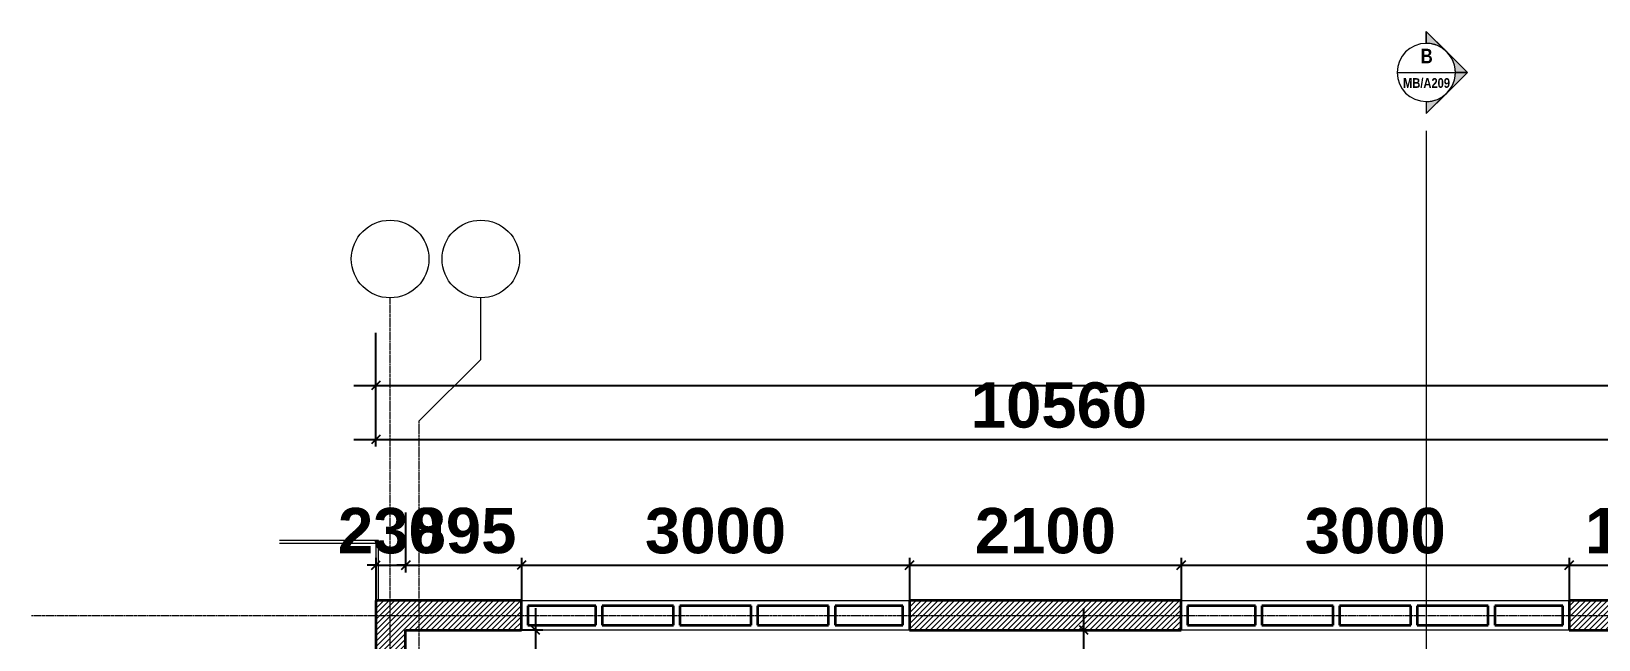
# Model space of a CAD drawing. Header units: inches. Extents: x 22 to 382261, y 22 to 371281.
# Drawn here: x 259894 to 272010, y 59447 to 64152 of the extents above; entities that cross this region are included whole.
import ezdxf

# ---------------------------------------------------------------- set-up
doc = ezdxf.new("R2010")
doc.units = ezdxf.units.IN
doc.header["$MEASUREMENT"] = 0
doc.linetypes.add('Grid Line 1_2_', pattern=[22.225, 12.7, -3.175, 3.175, -3.175])
for name, color, linetype, lineweight in [('A-ANNO-DIMS', 211, 'Continuous', 9), ('A-GLAZ-CWMG', 51, 'Continuous', 9), ('A-ROOF-OTLN', 132, 'Continuous', 9), ('A-WALL-PATT', 111, 'Continuous', 9), ('G-ANNO-SYMB', 111, 'Continuous', 9), ('I-WALL', 2, 'Continuous', 9), ('S-GRID', 1, 'Continuous', 9), ('S-GRID-IDEN', 1, 'Continuous', 9)]:
    doc.layers.add(name, color=color, linetype=linetype, lineweight=lineweight)
doc.styles.add('Arial Narrow_B', font='ARIALNB.TTF', dxfattribs={"height": 255})
doc.styles.add('Arial Narrow_B_1', font='ARIALNB.TTF', dxfattribs={"height": 170})
doc.styles.add('Arial_B', font='arialbd.ttf', dxfattribs={"height": 350.793651})
doc.dimstyles.new('2', dxfattribs={"dimscale": 304.8, "dimtxt": 346.888196, "dimasz": 0.221354, "dimexe": 1.338583, "dimexo": 0.0625, "dimgap": 0.278871, "dimtad": 1, "dimdec": 0, "dimzin": 0, "dimdsep": 46, "dimtxsty": 'Arial_B', "dimblk1": 'OBLIQUE', "dimblk2": 'OBLIQUE', "dimsah": 1, "dimcen": 0.09, "dimdle": 0.557743, "dimazin": 0, "dimtfac": 1, "dimtdec": 4, "dimtix": 1, "dimtmove": 0, "dimatfit": 3, "dimfxl": 0.557743, "dimfxlon": 1, "dimtvp": 1, "dimtolj": 1, "dimtzin": 0, "dimarcsym": 2})
pattern_1 = [(45, (261326.42, 47511.47), (-21.213203, 21.213203), [])]

# ---------------------------------------------------------------- blocks, each defined once
blk = doc.blocks.new('Rectangular Mullion - 50 x 150mm-443214-02-GYM AND MEMBERS ROOM BLOWUP')
at = {"layer": 'A-GLAZ-CWMG', "lineweight": 35}
for p, q in [((9881, 12198), (9881, 12048)), ((10406, 12198), (9881, 12198)), ((10406, 12048), (10406, 12198)), ((9881, 12048), (10406, 12048))]:
    blk.add_line(p, q, dxfattribs=at)
blk = doc.blocks.new('Rectangular Mullion - 50 x 150mm-443215-02-GYM AND MEMBERS ROOM BLOWUP')
at = {"layer": 'A-GLAZ-CWMG', "lineweight": 35}
for p, q in [((9281, 12198), (9281, 12048)), ((9831, 12198), (9281, 12198)), ((9831, 12048), (9831, 12198)), ((9281, 12048), (9831, 12048))]:
    blk.add_line(p, q, dxfattribs=at)
blk = doc.blocks.new('Grid - Grid Head - Circle-749417-02-GYM AND MEMBERS ROOM BLOWUP')
at = {"layer": 'S-GRID-IDEN'}
blk.add_circle((0, 0), 4, dxfattribs=at)
blk = doc.blocks.new('_Oblique')
at = {"color": 0, "linetype": 'ByBlock', "lineweight": -2}
blk.add_line((-0.5, -0.5), (0.5, 0.5), dxfattribs=at)
blk = doc.blocks.new('*D5399')
at = {"layer": 'A-ANNO-DIMS', "color": 0, "lineweight": -2, "transparency": 16777216}
for p, q in [((263791, 59690), (263791, 56025)), ((263847, 59520), (263383, 59520)), ((263847, 56195), (263383, 56195))]:
    blk.add_line(p, q, dxfattribs=at)
at = {"layer": 'Defpoints', "color": 0, "transparency": 16777216}
for p in [(263866, 59520), (263791, 56195), (263866, 56195)]:
    blk.add_point(p, dxfattribs=at)
at = {"layer": 'A-ANNO-DIMS', "color": 0, "lineweight": -2, "transparency": 16777216, "xscale": 67.46874999999999, "yscale": 67.46874999999999, "zscale": 67.46874999999999}
for p, rotation in [((263791, 59520), 90), ((263791, 56195), 270)]:
    blk.add_blockref('_Oblique', p, dxfattribs=dict(at, rotation=rotation))
at = {"layer": 'A-ANNO-DIMS', "color": 0, "transparency": 16777216, "insert": (263527, 57857), "char_height": 350.8, "width": 559.69, "attachment_point": 5, "rotation": 90, "style": 'Arial_B'}
blk.add_mtext('\\A1;3325', dxfattribs=at)
blk = doc.blocks.new('*D5400')
at = {"layer": 'A-ANNO-DIMS', "color": 0, "lineweight": -2, "transparency": 16777216}
for p, q in [((262788, 59968), (262788, 60432)), ((262558, 60024), (262490, 60024)), ((262558, 60080), (262558, 59616)), ((262558, 60024), (262788, 60024)), ((262788, 60024), (262855, 60024))]:
    blk.add_line(p, q, dxfattribs=at)
at = {"layer": 'Defpoints', "color": 0, "transparency": 16777216}
for p in [(262558, 60099), (262788, 60024), (262788, 59949)]:
    blk.add_point(p, dxfattribs=at)
at = {"layer": 'A-ANNO-DIMS', "color": 0, "lineweight": -2, "transparency": 16777216, "xscale": 67.46874999999999, "yscale": 67.46874999999999, "zscale": 67.46874999999999}
blk.add_blockref('_Oblique', (262558, 60024), dxfattribs=at)
at = {"layer": 'A-ANNO-DIMS', "color": 0, "lineweight": -2, "transparency": 16777216, "xscale": 67.46874999999999, "yscale": 67.46874999999999, "zscale": 67.46874999999999, "rotation": 180}
blk.add_blockref('_Oblique', (262788, 60024), dxfattribs=at)
at = {"layer": 'A-ANNO-DIMS', "color": 0, "transparency": 16777216, "insert": (262673, 60288), "char_height": 350.8, "width": 419.76, "attachment_point": 5, "style": 'Arial_B'}
blk.add_mtext('\\A1;230', dxfattribs=at)
blk = doc.blocks.new('*D5401')
at = {"layer": 'A-ANNO-DIMS', "color": 0, "lineweight": -2, "transparency": 16777216}
for p, q in [((262788, 59968), (262788, 60432)), ((262788, 60024), (262720, 60024)), ((262788, 60024), (263683, 60024)), ((263683, 60080), (263683, 59616)), ((263683, 60024), (263750, 60024))]:
    blk.add_line(p, q, dxfattribs=at)
at = {"layer": 'Defpoints', "color": 0, "transparency": 16777216}
for p in [(263683, 60099), (263683, 60024), (262788, 59949)]:
    blk.add_point(p, dxfattribs=at)
at = {"layer": 'A-ANNO-DIMS', "color": 0, "lineweight": -2, "transparency": 16777216, "xscale": 67.46874999999999, "yscale": 67.46874999999999, "zscale": 67.46874999999999}
blk.add_blockref('_Oblique', (262788, 60024), dxfattribs=at)
at = {"layer": 'A-ANNO-DIMS', "color": 0, "lineweight": -2, "transparency": 16777216, "xscale": 67.46874999999999, "yscale": 67.46874999999999, "zscale": 67.46874999999999, "rotation": 180}
blk.add_blockref('_Oblique', (263683, 60024), dxfattribs=at)
at = {"layer": 'A-ANNO-DIMS', "color": 0, "transparency": 16777216, "insert": (263235, 60289), "char_height": 350.8, "width": 419.76, "attachment_point": 5, "style": 'Arial_B'}
blk.add_mtext('\\A1;895', dxfattribs=at)
blk = doc.blocks.new('*D5402')
at = {"layer": 'A-ANNO-DIMS', "color": 0, "lineweight": -2, "transparency": 16777216}
for p, q in [((263513, 60024), (266853, 60024)), ((263683, 60080), (263683, 59616)), ((266683, 60080), (266683, 59616))]:
    blk.add_line(p, q, dxfattribs=at)
at = {"layer": 'Defpoints', "color": 0, "transparency": 16777216}
for p in [(263683, 60099), (266683, 60099), (266683, 60024)]:
    blk.add_point(p, dxfattribs=at)
at = {"layer": 'A-ANNO-DIMS', "color": 0, "lineweight": -2, "transparency": 16777216, "xscale": 67.46874999999999, "yscale": 67.46874999999999, "zscale": 67.46874999999999, "rotation": 180}
blk.add_blockref('_Oblique', (263683, 60024), dxfattribs=at)
at = {"layer": 'A-ANNO-DIMS', "color": 0, "lineweight": -2, "transparency": 16777216, "xscale": 67.46874999999999, "yscale": 67.46874999999999, "zscale": 67.46874999999999}
blk.add_blockref('_Oblique', (266683, 60024), dxfattribs=at)
at = {"layer": 'A-ANNO-DIMS', "color": 0, "transparency": 16777216, "insert": (265183, 60288), "char_height": 350.8, "width": 559.69, "attachment_point": 5, "style": 'Arial_B'}
blk.add_mtext('\\A1;3000', dxfattribs=at)
blk = doc.blocks.new('*D5403')
at = {"layer": 'A-ANNO-DIMS', "color": 0, "lineweight": -2, "transparency": 16777216}
for p, q in [((266513, 60024), (268953, 60024)), ((266683, 60080), (266683, 59616)), ((268783, 60080), (268783, 59616))]:
    blk.add_line(p, q, dxfattribs=at)
at = {"layer": 'Defpoints', "color": 0, "transparency": 16777216}
for p in [(266683, 60099), (268783, 60099), (268783, 60024)]:
    blk.add_point(p, dxfattribs=at)
at = {"layer": 'A-ANNO-DIMS', "color": 0, "lineweight": -2, "transparency": 16777216, "xscale": 67.46874999999999, "yscale": 67.46874999999999, "zscale": 67.46874999999999, "rotation": 180}
blk.add_blockref('_Oblique', (266683, 60024), dxfattribs=at)
at = {"layer": 'A-ANNO-DIMS', "color": 0, "lineweight": -2, "transparency": 16777216, "xscale": 67.46874999999999, "yscale": 67.46874999999999, "zscale": 67.46874999999999}
blk.add_blockref('_Oblique', (268783, 60024), dxfattribs=at)
at = {"layer": 'A-ANNO-DIMS', "color": 0, "transparency": 16777216, "insert": (267733, 60288), "char_height": 350.8, "width": 559.69, "attachment_point": 5, "style": 'Arial_B'}
blk.add_mtext('\\A1;2100', dxfattribs=at)
blk = doc.blocks.new('*D5404')
at = {"layer": 'A-ANNO-DIMS', "color": 0, "lineweight": -2, "transparency": 16777216}
for p, q in [((268613, 60024), (271953, 60024)), ((268783, 60080), (268783, 59616)), ((271783, 60080), (271783, 59616))]:
    blk.add_line(p, q, dxfattribs=at)
at = {"layer": 'Defpoints', "color": 0, "transparency": 16777216}
for p in [(268783, 60099), (271783, 60099), (271783, 60024)]:
    blk.add_point(p, dxfattribs=at)
at = {"layer": 'A-ANNO-DIMS', "color": 0, "lineweight": -2, "transparency": 16777216, "xscale": 67.46874999999999, "yscale": 67.46874999999999, "zscale": 67.46874999999999, "rotation": 180}
blk.add_blockref('_Oblique', (268783, 60024), dxfattribs=at)
at = {"layer": 'A-ANNO-DIMS', "color": 0, "lineweight": -2, "transparency": 16777216, "xscale": 67.46874999999999, "yscale": 67.46874999999999, "zscale": 67.46874999999999}
blk.add_blockref('_Oblique', (271783, 60024), dxfattribs=at)
at = {"layer": 'A-ANNO-DIMS', "color": 0, "transparency": 16777216, "insert": (270283, 60288), "char_height": 350.8, "width": 559.69, "attachment_point": 5, "style": 'Arial_B'}
blk.add_mtext('\\A1;3000', dxfattribs=at)
blk = doc.blocks.new('*D5405')
at = {"layer": 'A-ANNO-DIMS', "color": 0, "lineweight": -2, "transparency": 16777216}
for p, q in [((271613, 60024), (273288, 60024)), ((271783, 60080), (271783, 59616)), ((273118, 60080), (273118, 59616))]:
    blk.add_line(p, q, dxfattribs=at)
at = {"layer": 'Defpoints', "color": 0, "transparency": 16777216}
for p in [(271783, 60099), (273118, 60099), (273118, 60024)]:
    blk.add_point(p, dxfattribs=at)
at = {"layer": 'A-ANNO-DIMS', "color": 0, "lineweight": -2, "transparency": 16777216, "xscale": 67.46874999999999, "yscale": 67.46874999999999, "zscale": 67.46874999999999, "rotation": 180}
blk.add_blockref('_Oblique', (271783, 60024), dxfattribs=at)
at = {"layer": 'A-ANNO-DIMS', "color": 0, "lineweight": -2, "transparency": 16777216, "xscale": 67.46874999999999, "yscale": 67.46874999999999, "zscale": 67.46874999999999}
blk.add_blockref('_Oblique', (273118, 60024), dxfattribs=at)
at = {"layer": 'A-ANNO-DIMS', "color": 0, "transparency": 16777216, "insert": (272450, 60288), "char_height": 350.8, "width": 559.69, "attachment_point": 5, "style": 'Arial_B'}
blk.add_mtext('\\A1;1335', dxfattribs=at)
blk = doc.blocks.new('*D5437')
at = {"layer": 'A-ANNO-DIMS', "color": 0, "lineweight": -2, "transparency": 16777216}
for p, q in [((268031, 56025), (268031, 59690)), ((267975, 59520), (268439, 59520)), ((267975, 56195), (268439, 56195))]:
    blk.add_line(p, q, dxfattribs=at)
at = {"layer": 'Defpoints', "color": 0, "transparency": 16777216}
for p in [(267956, 59520), (268031, 59520), (267956, 56195)]:
    blk.add_point(p, dxfattribs=at)
at = {"layer": 'A-ANNO-DIMS', "color": 0, "lineweight": -2, "transparency": 16777216, "xscale": 67.46874999999999, "yscale": 67.46874999999999, "zscale": 67.46874999999999}
for p, rotation in [((268031, 59520), 90), ((268031, 56195), 270)]:
    blk.add_blockref('_Oblique', p, dxfattribs=dict(at, rotation=rotation))
at = {"layer": 'A-ANNO-DIMS', "color": 0, "transparency": 16777216, "insert": (267767, 57857), "char_height": 350.8, "width": 559.69, "attachment_point": 5, "rotation": 90, "style": 'Arial_B'}
blk.add_mtext('\\A1;3325', dxfattribs=at)
blk = doc.blocks.new('*D5439')
at = {"layer": 'A-ANNO-DIMS', "color": 0, "lineweight": -2, "transparency": 16777216}
for p, q in [((262558, 60940), (262558, 61404)), ((273118, 60940), (273118, 61404)), ((262388, 60996), (273288, 60996))]:
    blk.add_line(p, q, dxfattribs=at)
at = {"layer": 'Defpoints', "color": 0, "transparency": 16777216}
for p in [(273118, 60996), (262558, 60921), (273118, 60921)]:
    blk.add_point(p, dxfattribs=at)
at = {"layer": 'A-ANNO-DIMS', "color": 0, "lineweight": -2, "transparency": 16777216, "xscale": 67.46874999999999, "yscale": 67.46874999999999, "zscale": 67.46874999999999, "rotation": 180}
blk.add_blockref('_Oblique', (262558, 60996), dxfattribs=at)
at = {"layer": 'A-ANNO-DIMS', "color": 0, "lineweight": -2, "transparency": 16777216, "xscale": 67.46874999999999, "yscale": 67.46874999999999, "zscale": 67.46874999999999}
blk.add_blockref('_Oblique', (273118, 60996), dxfattribs=at)
at = {"layer": 'A-ANNO-DIMS', "color": 0, "transparency": 16777216, "insert": (267838, 61260), "char_height": 350.8, "width": 699.61, "attachment_point": 5, "style": 'Arial_B'}
blk.add_mtext('\\A1;10560', dxfattribs=at)
blk = doc.blocks.new('*D5442')
at = {"layer": 'A-ANNO-DIMS', "color": 0, "lineweight": -2, "transparency": 16777216}
for p, q in [((262558, 61357), (262558, 61821)), ((284280, 61357), (284280, 61821)), ((262388, 61413), (284450, 61413))]:
    blk.add_line(p, q, dxfattribs=at)
at = {"layer": 'Defpoints', "color": 0, "transparency": 16777216}
for p in [(262558, 61338), (284280, 61413), (284280, 61338)]:
    blk.add_point(p, dxfattribs=at)
at = {"layer": 'A-ANNO-DIMS', "color": 0, "lineweight": -2, "transparency": 16777216, "xscale": 67.46874999999999, "yscale": 67.46874999999999, "zscale": 67.46874999999999, "rotation": 180}
blk.add_blockref('_Oblique', (262558, 61413), dxfattribs=at)
at = {"layer": 'A-ANNO-DIMS', "color": 0, "lineweight": -2, "transparency": 16777216, "xscale": 67.46874999999999, "yscale": 67.46874999999999, "zscale": 67.46874999999999}
blk.add_blockref('_Oblique', (284280, 61413), dxfattribs=at)
at = {"layer": 'A-ANNO-DIMS', "color": 0, "transparency": 16777216, "insert": (273419, 61674), "char_height": 350.8, "width": 699.61, "attachment_point": 5, "style": 'Arial_B'}
blk.add_mtext('\\A1;21722', dxfattribs=at)
blk = doc.blocks.new('Section - M_Section Head - Filled 2-912447-02-GYM AND MEMBERS ROOM BLOWUP')
at = {"layer": 'G-ANNO-SYMB'}
h = blk.add_hatch(color=256, dxfattribs=at)
edge = h.paths.add_edge_path()
edge.add_line((-6, 4.24), (-6, 3))
edge.add_arc((-6, 0), 3, 90, 135)
edge.add_line((-8.12, 2.12), (-6, 4.24))
h = blk.add_hatch(color=256, dxfattribs=at)
edge = h.paths.add_edge_path()
edge.add_line((-6, 4.24), (-3.88, 2.12))
edge.add_arc((-6, 0), 3, 45, 90)
edge.add_line((-6, 3), (-6, 4.24))
h = blk.add_hatch(color=256, dxfattribs=at)
edge = h.paths.add_edge_path()
edge.add_line((-10.24, 0), (-8.12, 2.12))
edge.add_arc((-6, 0), 3, 135, 180)
edge.add_line((-9, 0), (-10.24, 0))
h = blk.add_hatch(color=256, dxfattribs=at)
edge = h.paths.add_edge_path()
edge.add_line((-1.76, 0), (-3, 0))
edge.add_arc((-6, 0), 3, 360, 405)
edge.add_line((-3.88, 2.12), (-1.76, 0))
for p, q in [((-6, 4.24), (-10.24, 0)), ((-6, 4.24), (-8.12, 2.12)), ((-6, 3), (-6, 4.24)), ((-6, 4.24), (-6, 3)), ((-3.88, 2.12), (-6, 4.24)), ((-6, 4.24), (-1.76, 0)), ((-8.12, 2.12), (-10.24, 0)), ((-1.76, 0), (-3.88, 2.12)), ((-10.24, 0), (-9, 0)), ((-3, 0), (-1.76, 0)), ((-9, 0), (-10.24, 0)), ((-3, 0), (-1.76, 0))]:
    blk.add_line(p, q, dxfattribs=at)
for start, end in [(360, 180), (135, 180), (90, 135), (45, 90), (360, 45), (180, 360)]:
    blk.add_arc((-6, 0), 3, start, end, dxfattribs=at)

msp = doc.modelspace()

# ---------------------------------------------------------------- hatches: boundary and pattern name
at = {"layer": 'A-WALL-PATT', "lineweight": 18}
h = msp.add_hatch(dxfattribs=at)
h.set_pattern_fill('FP_3', color=256, style=0, pattern_type=2)
h.set_pattern_definition(pattern_1)
h.paths.add_polyline_path([(262787.6, 56194.7), (262787.6, 59749.7), (262557.6, 59749.7), (262557.6, 56194.7), (262667.6, 56194.7)])
h = msp.add_hatch(dxfattribs=at)
h.set_pattern_fill('FP_3', color=256, style=0, pattern_type=2)
h.set_pattern_definition(pattern_1)
h.paths.add_polyline_path([(273118.4, 59519.7), (273118, 59749.7), (271782.6, 59749.7), (271782.6, 59519.7)])
h.paths.add_polyline_path([(262787.6, 59519.7), (263682.6, 59519.7), (263682.6, 59749.7), (262787.6, 59749.7)])
h.paths.add_polyline_path([(266682.6, 59519.7), (268782.6, 59519.7), (268782.6, 59749.7), (266682.6, 59749.7)])

# ---------------------------------------------------------------- linework, layer by layer
at = {"layer": 'A-ROOF-OTLN'}
for p, q in [((262576.6, 60213.7), (261812.9, 60213.7)), ((261812.9, 60194.7), (262576.6, 60194.7)), ((262557.6, 60194.7), (262557.6, 59749.7)), ((262576.6, 59749.7), (262576.6, 60213.7))]:
    msp.add_line(p, q, dxfattribs=at)
at = {"layer": 'G-ANNO-SYMB'}
for p, q in [((270452.4, 63833.7), (270902.4, 63833.7)), ((270677.4, 63383.7), (270677.4, 53200.2))]:
    msp.add_line(p, q, dxfattribs=at)
at = {"layer": 'I-WALL', "lineweight": 35}
for p, q in [((262557.6, 59749.7), (262557.6, 56194.7)), ((263682.6, 59749.7), (262557.6, 59749.7)), ((263682.6, 59519.7), (263682.6, 59749.7)), ((268782.6, 59749.7), (266682.6, 59749.7)), ((266682.6, 59749.7), (266682.6, 59519.7)), ((268782.6, 59519.7), (268782.6, 59749.7)), ((273118, 59749.7), (271782.6, 59749.7)), ((271782.6, 59749.7), (271782.6, 59519.7)), ((262787.6, 56194.7), (262787.6, 59519.7)), ((262787.6, 59519.7), (263682.6, 59519.7)), ((266682.6, 59519.7), (268782.6, 59519.7)), ((271782.6, 59519.7), (273118.4, 59519.7))]:
    msp.add_line(p, q, dxfattribs=at)
at = {"layer": 'I-WALL'}
for p, q in [((263682.6, 59749.7), (266682.6, 59749.7)), ((268782.6, 59749.7), (271782.6, 59749.7)), ((266682.6, 59519.7), (263682.6, 59519.7)), ((271782.6, 59519.7), (268782.6, 59519.7))]:
    msp.add_line(p, q, dxfattribs=at)
at = {"layer": 'S-GRID', "linetype": 'Grid Line 1_2_'}
for p, q in [((262667.6, 54015.1), (262667.6, 62091.3)), ((262892.6, 54015.1), (262892.6, 61138.8)), ((259894, 59634.7), (287182.9, 59634.7))]:
    msp.add_line(p, q, dxfattribs=at)
at = {"layer": 'S-GRID'}
for p, q in [((263368.9, 61615.1), (263368.9, 62091.3)), ((262892.6, 61138.8), (263368.9, 61615.1))]:
    msp.add_line(p, q, dxfattribs=at)

# ---------------------------------------------------------------- block references
at = {"layer": 'A-GLAZ-CWMG'}
for name, p in [('Rectangular Mullion - 50 x 150mm-443214-02-GYM AND MEMBERS ROOM BLOWUP', (253851.4, 47511.5)), ('Rectangular Mullion - 50 x 150mm-443215-02-GYM AND MEMBERS ROOM BLOWUP', (255026.4, 47511.5)), ('Rectangular Mullion - 50 x 150mm-443215-02-GYM AND MEMBERS ROOM BLOWUP', (255626.4, 47511.5)), ('Rectangular Mullion - 50 x 150mm-443215-02-GYM AND MEMBERS ROOM BLOWUP', (256226.4, 47511.5)), ('Rectangular Mullion - 50 x 150mm-443214-02-GYM AND MEMBERS ROOM BLOWUP', (256226.4, 47511.5)), ('Rectangular Mullion - 50 x 150mm-443214-02-GYM AND MEMBERS ROOM BLOWUP', (258951.4, 47511.5)), ('Rectangular Mullion - 50 x 150mm-443215-02-GYM AND MEMBERS ROOM BLOWUP', (260126.4, 47511.5)), ('Rectangular Mullion - 50 x 150mm-443215-02-GYM AND MEMBERS ROOM BLOWUP', (260726.4, 47511.5)), ('Rectangular Mullion - 50 x 150mm-443215-02-GYM AND MEMBERS ROOM BLOWUP', (261326.4, 47511.5)), ('Rectangular Mullion - 50 x 150mm-443214-02-GYM AND MEMBERS ROOM BLOWUP', (261326.4, 47511.5))]:
    msp.add_blockref(name, p, dxfattribs=at)
at = {"layer": 'G-ANNO-SYMB', "xscale": 74.99999999999996, "yscale": 74.99999999999996, "zscale": 74.99999999999996, "rotation": 269.9999999999995}
msp.add_blockref('Section - M_Section Head - Filled 2-912447-02-GYM AND MEMBERS ROOM BLOWUP', (270677.4, 63383.7), dxfattribs=at)
at = {"layer": 'S-GRID-IDEN', "xscale": 74.99999999999996, "yscale": 74.99999999999996, "zscale": 74.99999999999996}
for p in [(262667.6, 62391.3), (263368.9, 62391.3)]:
    msp.add_blockref('Grid - Grid Head - Circle-749417-02-GYM AND MEMBERS ROOM BLOWUP', p, dxfattribs=at)

# ---------------------------------------------------------------- texts
at = {"layer": 'G-ANNO-SYMB', "attachment_point": 1}
for s, insert, char_height, width, style in [('\\fArial Narrow|b1|i0|c0|p34|;B', (270634.4, 64017.1), 112.5, 114.24, 'Arial Narrow_B'), ('MB/A209', (270498.3, 63789.8), 75, 444.937, 'Arial Narrow_B_1')]:
    msp.add_mtext(s, dxfattribs=dict(at, insert=insert, char_height=char_height, width=width, style=style))

# ---------------------------------------------------------------- dimensions: what is measured, and where the dimension line sits
at = {"layer": 'A-ANNO-DIMS'}
for base, p1, p2, override, picture, middle in [((284279.7, 61412.8), (262557.6, 61337.8), (284279.7, 61337.8), {"dimpost": '<>', "dimfxl": 21722.1}, '*D5442', (273418.7, 61673.9)), ((273118, 60996.3), (262557.6, 60921.3), (273118, 60921.3), {"dimpost": '<>', "dimfxl": 10560.4}, '*D5439', (267837.8, 61260.4)), ((262787.6, 60024.4), (262557.6, 60099.4), (262787.6, 59949.4), {"dimpost": '<>', "dimfxl": 274.590604}, '*D5400', (262672.6, 60288.5)), ((263682.6, 60024.4), (262787.6, 59949.4), (263682.6, 60099.4), {"dimpost": '<>', "dimfxl": 907.482782}, '*D5401', (263235.1, 60288.6)), ((266682.6, 60024.4), (263682.6, 60099.4), (266682.6, 60099.4), {"dimpost": '<>', "dimfxl": 3000}, '*D5402', (265182.6, 60288.5)), ((268782.6, 60024.4), (266682.6, 60099.4), (268782.6, 60099.4), {"dimpost": '<>', "dimfxl": 2100}, '*D5403', (267732.6, 60288.5)), ((271782.6, 60024.4), (268782.6, 60099.4), (271782.6, 60099.4), {"dimpost": '<>', "dimfxl": 3000}, '*D5404', (270282.6, 60288.5)), ((273118, 60024.4), (271782.6, 60099.4), (273118, 60099.4), {"dimpost": '<>', "dimfxl": 1335.4}, '*D5405', (272450.3, 60288.5))]:
    dim = msp.add_linear_dim(base=base, p1=p1, p2=p2, dimstyle='2', override=override, dxfattribs=at)
    dim.commit()
    dim.dimension.update_dxf_attribs({"geometry": picture, "text_midpoint": middle})
for base, p1, p2, picture, middle in [((263791.1, 56194.7), (263866.1, 59519.7), (263866.1, 56194.7), '*D5399', (263527, 57857.2)), ((268031.1, 59519.7), (267956.1, 56194.7), (267956.1, 59519.7), '*D5437', (267767, 57857.2))]:
    dim = msp.add_linear_dim(base=base, p1=p1, p2=p2, angle=90, dimstyle='2', override={"dimpost": '<>', "dimfxl": 3325}, dxfattribs=at)
    dim.commit()
    dim.dimension.update_dxf_attribs({"geometry": picture, "text_midpoint": middle})

doc.saveas('drawing.dxf')
